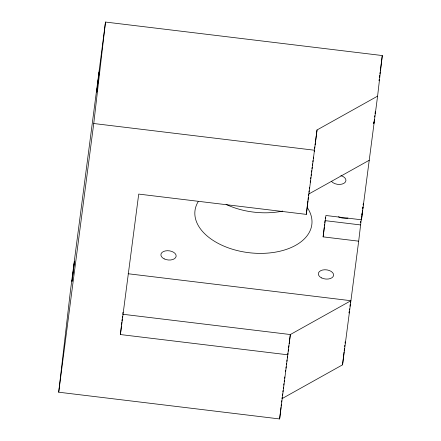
<?xml version="1.0" encoding="UTF-8"?>
<svg xmlns="http://www.w3.org/2000/svg" width="441" height="441" viewBox="0 0 441 441"><rect width="100%" height="100%" fill="white"/><g stroke="black" fill="none" stroke-linecap="round" stroke-linejoin="round"><path stroke-width="0.66" d="M349.068 312.84L349.211 311.578M373.753 123.535L373.974 121.644M128.127 273.745L350.915 300.712L290.349 334.537L279.638 418.95L58.708 392.209L70.45 290.74L105.493 22.05L382.292 55.549L377.595 96.138L361.466 219.8L325.916 215.495L323.126 236.867L358.682 241.172L361.256 219.59M58.708 392.209L93.751 123.519L105.493 22.05M288.001 354.829L120.399 334.548L121.336 326.428M121.496 325.078L121.81 322.371M121.964 321.015L122.201 318.986M122.355 317.636L122.51 316.28M122.824 313.573L122.984 312.222M279.638 418.95L280.972 407.451M281.126 406.095L281.364 404.066M281.595 402.038L281.755 400.687M120.399 334.548L138.717 194.095L306.319 214.381L307.884 200.848M308.044 199.497L308.276 197.469M308.513 195.44L308.667 194.084L369.233 160.259M306.319 214.381L317.029 129.968L377.595 96.138M323.126 236.867L324.223 227.396M324.383 226.046L324.615 224.017M324.774 222.661L325.006 220.632L360.562 224.938M282.163 397.297L281.986 398.658L342.552 364.828L344.041 351.979M344.195 350.623L344.432 348.594M344.664 346.565L344.823 345.209M345.055 343.181L345.215 341.83M361.466 219.8L362.563 210.329M362.723 208.973L362.954 206.945L362.739 208.24M350.375 302.973L350.529 301.688M375.065 113.668L375.291 111.738M349.978 306.263L350.22 304.273M374.668 116.959L374.828 115.636M349.52 309.962L349.663 308.821M374.211 120.658L374.354 119.517M349.14 312.961L349.3 311.721M373.83 123.656L374.067 121.799M282.433 395.263L282.609 393.907M282.874 391.873L283.05 390.511M283.315 388.477L283.491 387.121M283.756 385.087L283.938 383.731M284.202 381.691L284.379 380.335M284.643 378.301L284.82 376.945M285.531 371.515L285.707 370.159M285.972 368.125L286.148 366.763M286.413 364.729L286.589 363.373M286.854 361.339L287.03 359.983M287.3 357.943L287.477 356.587M287.741 354.553L287.918 353.197M288.182 351.163L288.447 349.123M288.623 347.767L288.894 345.733M289.158 343.699L290.349 334.537L122.747 314.251M308.926 192.122L309.097 190.815M309.35 188.853L309.521 187.541M310.216 182.21L310.392 180.854M310.662 178.82L310.839 177.464M311.103 175.424L311.28 174.068M311.544 172.034L311.721 170.678M311.985 168.638L312.167 167.282M312.432 165.248L312.608 163.892M312.873 161.858L313.049 160.496M313.314 158.462L313.49 157.106M314.201 151.676L314.378 150.32M314.642 148.286L314.819 146.93M315.083 144.891L315.348 142.856M315.53 141.5L317.029 129.968M325.271 218.631L325.441 217.292M360.501 222.628L360.677 221.266M379.001 80.786L379.177 79.419M379.447 77.373L379.712 75.328M379.888 73.961L380.159 71.916M380.335 70.554L382.292 55.549M361.433 218.256L361.603 216.922M361.868 214.916L362.127 212.915M362.304 211.575L362.474 210.241M342.552 364.828L358.682 241.172M93.751 123.519L314.687 150.26M307.531 207.926A58.835 35.407 6.6 0 1 254.975 253.233A58.835 35.407 6.6 0 1 198.185 201.658M340.86 175.59A7.673 4.619 6.6 0 1 343.991 183.296A7.673 4.619 6.6 0 1 331.417 181.268M282.725 211.063A58.835 35.407 6.6 0 1 226.095 204.415M347.96 218.119A10.231 6.157 6.6 0 1 338.407 216.774M72.12 280.691L72.065 281.424L74.49 261.259L72.12 280.691M96.805 91.386L96.755 92.119L99.181 71.955L96.805 91.386M363.345 203.56L363.191 204.916L363.345 203.56M321.643 277.935A7.673 4.619 6.6 0 0 333.589 275.349A7.673 4.619 6.6 0 0 322.674 270.002A7.673 4.619 6.6 0 0 321.643 277.935M164.195 258.878A7.673 4.619 6.6 0 0 176.141 256.298A7.673 4.619 6.6 0 0 165.232 250.946A7.673 4.619 6.6 0 0 164.195 258.878"/></g></svg>
